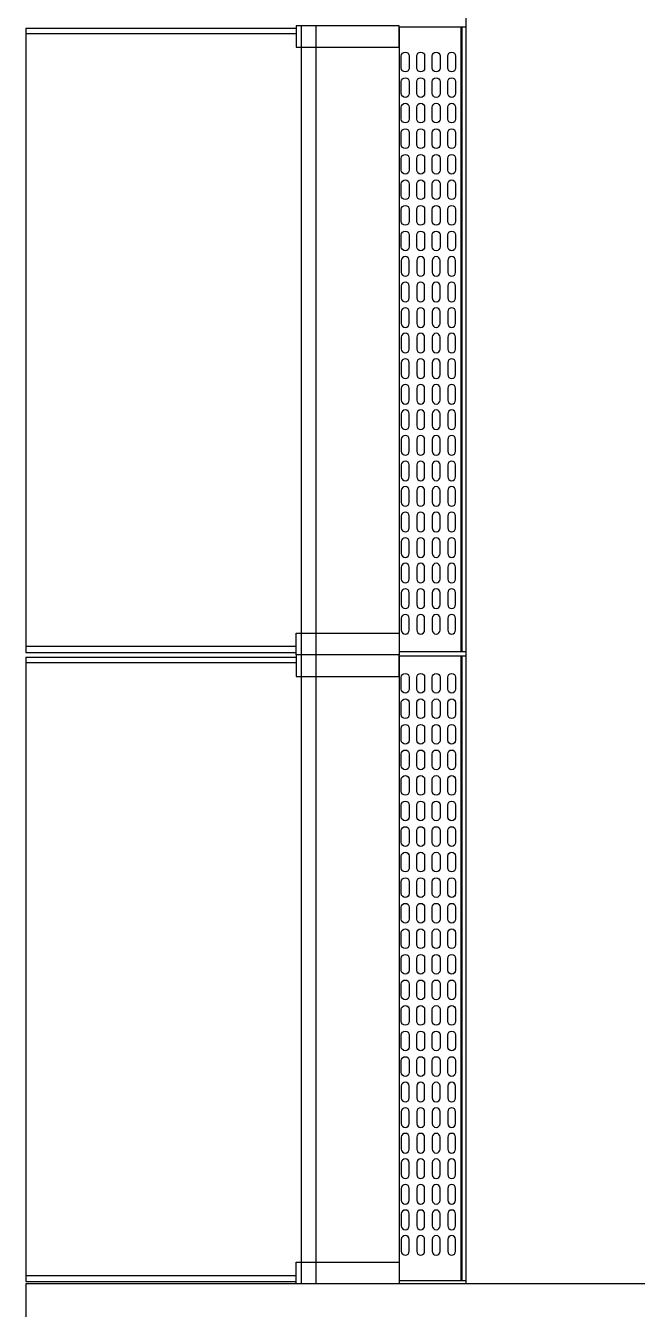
# Model space of a CAD drawing. Extents: x -284868 to 304789, y -137694 to 137894.
# Drawn here: x 122696 to 124252, y 13442 to 16707 of the extents above; entities that cross this region are included whole.
import ezdxf

# ---------------------------------------------------------------- set-up
doc = ezdxf.new("R2010")
doc.units = 0
doc.layers.get('0').update_dxf_attribs({"linetype": 'CONTINUOUS'})
for name, color, linetype in [('0-建筑外轮廓', 8, 'CONTINUOUS'), ('0-窗', 11, 'CONTINUOUS'), ('F-地漏', 8, 'CONTINUOUS')]:
    doc.layers.add(name, color=color, linetype=linetype)

# ---------------------------------------------------------------- blocks, each defined once
blk = doc.blocks.new('A$C3B8026B3')
for p, q in [((949.5, 52095), (949.5, 50605)), ((949.5, 50495), (949.5, 49005))]:
    blk.add_line(p, q)
at = {"elevation": 0}
for points in [[(0, 52144), (688, 52144), (688, 52129.5), (0, 52129.5)], [(0, 50556), (688, 50556), (688, 50570.5), (0, 50570.5)], [(0, 50544), (688, 50544), (688, 50529.5), (0, 50529.5)], [(0, 48956), (688, 48956), (688, 48970.5), (0, 48970.5)]]:
    blk.add_lwpolyline(points, dxfattribs=at)
for points in [[(0, 52144), (0, 50556)], [(700, 52150), (700, 50550)], [(737.5, 52150), (737.5, 50550)], [(0, 50544), (0, 48956)], [(700, 50550), (700, 48950)], [(737.5, 50550), (737.5, 48950)]]:
    blk.add_lwpolyline(points)
for points in [[(688, 52150), (688, 52095), (949.5, 52095), (949.5, 52150)], [(688, 50550), (688, 50605), (949.5, 50605), (949.5, 50550)], [(688, 50550), (688, 50495), (949.5, 50495), (949.5, 50550)], [(688, 48950), (688, 49005), (949.5, 49005), (949.5, 48950)]]:
    blk.add_lwpolyline(points, close=True)
blk = doc.blocks.new('A$C770634BF')
at = {"layer": '0-建筑外轮廓', "color": 42}
blk.add_lwpolyline([(750, -3950), (-1650, -3950), (-1650, -4150), (-950, -4150), (-950, -5250), (-1650, -5250), (-1650, -5450), (750, -5450)], close=True, dxfattribs=at)
blk = doc.blocks.new('A$C678165FB')
for p, q in [((-36642.5, 48906, 0), (-36642.6, 50494)), ((-36640.4, 48906, 0), (-36640.5, 50494)), ((-36642.5, 47306, 0), (-36642.5, 48894)), ((-36640.4, 47306, 0), (-36640.4, 48894))]:
    blk.add_line(p, q)
blk.add_lwpolyline([(-36801.8, 52098.6), (-36630.5, 52098.6), (-36630.5, 47300)])
for points in [[(-36630, 48906), (-36630.1, 50494), (-36800.6, 50494), (-36800.5, 48906)], [(-36630, 47306), (-36630, 48894), (-36800.5, 48894), (-36800.5, 47306)]]:
    blk.add_lwpolyline(points, close=True)
for points in [[(-36775, 50420), (-36775, 50390, -1), (-36795, 50390), (-36795, 50420, -0.999999)], [(-36735.6, 50420), (-36735.6, 50390, -1), (-36755.6, 50390), (-36755.6, 50420, -0.999999)], [(-36696.3, 50420), (-36696.3, 50390, -1), (-36716.3, 50390), (-36716.3, 50420, -0.999999)], [(-36656.9, 50420), (-36656.9, 50390, -1), (-36676.9, 50390), (-36676.9, 50420, -0.999999)], [(-36775, 50355), (-36775, 50325, -1), (-36795, 50325), (-36795, 50355, -0.999999)], [(-36735.6, 50355), (-36735.6, 50325, -1), (-36755.6, 50325), (-36755.6, 50355, -0.999999)], [(-36696.3, 50355), (-36696.3, 50325, -1), (-36716.3, 50325), (-36716.3, 50355, -0.999999)], [(-36656.9, 50355), (-36656.9, 50325, -1), (-36676.9, 50325), (-36676.9, 50355, -0.999999)], [(-36775, 50290), (-36775, 50260, -1), (-36795, 50260), (-36795, 50290, -0.999999)], [(-36735.6, 50290), (-36735.6, 50260, -1), (-36755.6, 50260), (-36755.6, 50290, -0.999999)], [(-36696.3, 50290), (-36696.3, 50260, -1), (-36716.3, 50260), (-36716.3, 50290, -0.999999)], [(-36656.9, 50290), (-36656.9, 50260, -1), (-36676.9, 50260), (-36676.9, 50290, -0.999999)], [(-36775, 50225), (-36775, 50195, -1), (-36795, 50195), (-36795, 50225, -0.999999)], [(-36735.6, 50225), (-36735.6, 50195, -1), (-36755.6, 50195), (-36755.6, 50225, -0.999999)], [(-36696.3, 50225), (-36696.3, 50195, -1), (-36716.3, 50195), (-36716.3, 50225, -0.999999)], [(-36656.9, 50225), (-36656.9, 50195, -1), (-36676.9, 50195), (-36676.9, 50225, -0.999999)], [(-36775, 50160), (-36775, 50130, -1), (-36795, 50130), (-36795, 50160, -0.999999)], [(-36735.6, 50160), (-36735.6, 50130, -1), (-36755.6, 50130), (-36755.6, 50160, -0.999999)], [(-36696.3, 50160), (-36696.3, 50130, -1), (-36716.3, 50130), (-36716.3, 50160, -0.999999)], [(-36656.9, 50160), (-36656.9, 50130, -1), (-36676.9, 50130), (-36676.9, 50160, -0.999999)], [(-36775, 50095), (-36775, 50065, -1), (-36795, 50065), (-36795, 50095, -0.999999)], [(-36735.6, 50095), (-36735.6, 50065, -1), (-36755.6, 50065), (-36755.6, 50095, -0.999999)], [(-36696.3, 50095), (-36696.3, 50065, -1), (-36716.3, 50065), (-36716.3, 50095, -0.999999)], [(-36656.9, 50095), (-36656.9, 50065, -1), (-36676.9, 50065), (-36676.9, 50095, -0.999999)], [(-36775, 50030), (-36775, 50000, -1), (-36795, 50000), (-36795, 50030, -0.999999)], [(-36735.6, 50030), (-36735.6, 50000, -1), (-36755.6, 50000), (-36755.6, 50030, -0.999999)], [(-36696.3, 50030), (-36696.3, 50000, -1), (-36716.3, 50000), (-36716.3, 50030, -0.999999)], [(-36656.9, 50030), (-36656.9, 50000, -1), (-36676.9, 50000), (-36676.9, 50030, -0.999999)], [(-36775, 49965), (-36775, 49935, -1), (-36795, 49935), (-36795, 49965, -0.999999)], [(-36735.6, 49965), (-36735.6, 49935, -1), (-36755.6, 49935), (-36755.6, 49965, -0.999999)], [(-36696.3, 49965), (-36696.3, 49935, -1), (-36716.3, 49935), (-36716.3, 49965, -0.999999)], [(-36656.9, 49965), (-36656.9, 49935, -1), (-36676.9, 49935), (-36676.9, 49965, -0.999999)], [(-36775, 49870), (-36775, 49900, 1), (-36795, 49900), (-36795, 49870, 0.999999)], [(-36735.6, 49870), (-36735.6, 49900, 1), (-36755.6, 49900), (-36755.6, 49870, 0.999999)], [(-36696.3, 49870), (-36696.3, 49900, 1), (-36716.3, 49900), (-36716.3, 49870, 0.999999)], [(-36656.9, 49870), (-36656.9, 49900, 1), (-36676.9, 49900), (-36676.9, 49870, 0.999999)], [(-36775, 49805), (-36775, 49835, 1), (-36795, 49835), (-36795, 49805, 0.999999)], [(-36735.6, 49805), (-36735.6, 49835, 1), (-36755.6, 49835), (-36755.6, 49805, 0.999999)], [(-36696.3, 49805), (-36696.3, 49835, 1), (-36716.3, 49835), (-36716.3, 49805, 0.999999)], [(-36656.9, 49805), (-36656.9, 49835, 1), (-36676.9, 49835), (-36676.9, 49805, 0.999999)], [(-36775, 49740), (-36775, 49770, 1), (-36795, 49770), (-36795, 49740, 0.999999)], [(-36735.6, 49740), (-36735.6, 49770, 1), (-36755.6, 49770), (-36755.6, 49740, 0.999999)], [(-36696.3, 49740), (-36696.3, 49770, 1), (-36716.3, 49770), (-36716.3, 49740, 0.999999)], [(-36656.9, 49740), (-36656.9, 49770, 1), (-36676.9, 49770), (-36676.9, 49740, 0.999999)], [(-36775, 49675), (-36775, 49705, 1), (-36795, 49705), (-36795, 49675, 0.999999)], [(-36735.6, 49675), (-36735.6, 49705, 1), (-36755.6, 49705), (-36755.6, 49675, 0.999999)], [(-36696.3, 49675), (-36696.3, 49705, 1), (-36716.3, 49705), (-36716.3, 49675, 0.999999)], [(-36656.9, 49675), (-36656.9, 49705, 1), (-36676.9, 49705), (-36676.9, 49675, 0.999999)], [(-36775, 49610), (-36775, 49640, 1), (-36795, 49640), (-36795, 49610, 0.999999)], [(-36735.6, 49610), (-36735.6, 49640, 1), (-36755.6, 49640), (-36755.6, 49610, 0.999999)], [(-36696.3, 49610), (-36696.3, 49640, 1), (-36716.3, 49640), (-36716.3, 49610, 0.999999)], [(-36656.9, 49610), (-36656.9, 49640, 1), (-36676.9, 49640), (-36676.9, 49610, 0.999999)], [(-36775, 49545), (-36775, 49575, 1), (-36795, 49575), (-36795, 49545, 0.999999)], [(-36735.6, 49545), (-36735.6, 49575, 1), (-36755.6, 49575), (-36755.6, 49545, 0.999999)], [(-36696.3, 49545), (-36696.3, 49575, 1), (-36716.3, 49575), (-36716.3, 49545, 0.999999)], [(-36656.9, 49545), (-36656.9, 49575, 1), (-36676.9, 49575), (-36676.9, 49545, 0.999999)], [(-36775, 49480), (-36775, 49510, 1), (-36795, 49510), (-36795, 49480, 0.999999)], [(-36735.6, 49480), (-36735.6, 49510, 1), (-36755.6, 49510), (-36755.6, 49480, 0.999999)], [(-36696.3, 49480), (-36696.3, 49510, 1), (-36716.3, 49510), (-36716.3, 49480, 0.999999)], [(-36656.9, 49480), (-36656.9, 49510, 1), (-36676.9, 49510), (-36676.9, 49480, 0.999999)], [(-36775, 49415), (-36775, 49445, 1), (-36795, 49445), (-36795, 49415, 0.999999)], [(-36735.6, 49415), (-36735.6, 49445, 1), (-36755.6, 49445), (-36755.6, 49415, 0.999999)], [(-36696.3, 49415), (-36696.3, 49445, 1), (-36716.3, 49445), (-36716.3, 49415, 0.999999)], [(-36656.9, 49415), (-36656.9, 49445, 1), (-36676.9, 49445), (-36676.9, 49415, 0.999999)], [(-36775, 49350), (-36775, 49380, 1), (-36795, 49380), (-36795, 49350, 0.999999)], [(-36735.6, 49350), (-36735.6, 49380, 1), (-36755.6, 49380), (-36755.6, 49350, 0.999999)], [(-36696.3, 49350), (-36696.3, 49380, 1), (-36716.3, 49380), (-36716.3, 49350, 0.999999)], [(-36656.9, 49350), (-36656.9, 49380, 1), (-36676.9, 49380), (-36676.9, 49350, 0.999999)], [(-36775, 49285), (-36775, 49315, 1), (-36795, 49315), (-36795, 49285, 0.999999)], [(-36735.6, 49285), (-36735.6, 49315, 1), (-36755.6, 49315), (-36755.6, 49285, 0.999999)], [(-36696.3, 49285), (-36696.3, 49315, 1), (-36716.3, 49315), (-36716.3, 49285, 0.999999)], [(-36656.9, 49285), (-36656.9, 49315, 1), (-36676.9, 49315), (-36676.9, 49285, 0.999999)], [(-36775, 49220), (-36775, 49250, 1), (-36795, 49250), (-36795, 49220, 0.999999)], [(-36735.6, 49220), (-36735.6, 49250, 1), (-36755.6, 49250), (-36755.6, 49220, 0.999999)], [(-36696.3, 49220), (-36696.3, 49250, 1), (-36716.3, 49250), (-36716.3, 49220, 0.999999)], [(-36656.9, 49220), (-36656.9, 49250, 1), (-36676.9, 49250), (-36676.9, 49220, 0.999999)], [(-36775, 49155), (-36775, 49185, 1), (-36795, 49185), (-36795, 49155, 0.999999)], [(-36735.6, 49155), (-36735.6, 49185, 1), (-36755.6, 49185), (-36755.6, 49155, 0.999999)], [(-36696.3, 49155), (-36696.3, 49185, 1), (-36716.3, 49185), (-36716.3, 49155, 0.999999)], [(-36656.9, 49155), (-36656.9, 49185, 1), (-36676.9, 49185), (-36676.9, 49155, 0.999999)], [(-36775, 49090), (-36775, 49120, 1), (-36795, 49120), (-36795, 49090, 0.999999)], [(-36735.6, 49090), (-36735.6, 49120, 1), (-36755.6, 49120), (-36755.6, 49090, 0.999999)], [(-36696.3, 49090), (-36696.3, 49120, 1), (-36716.3, 49120), (-36716.3, 49090, 0.999999)], [(-36656.9, 49090), (-36656.9, 49120, 1), (-36676.9, 49120), (-36676.9, 49090, 0.999999)], [(-36775, 49025), (-36775, 49055, 1), (-36795, 49055), (-36795, 49025, 0.999999)], [(-36735.6, 49025), (-36735.6, 49055, 1), (-36755.6, 49055), (-36755.6, 49025, 0.999999)], [(-36696.3, 49025), (-36696.3, 49055, 1), (-36716.3, 49055), (-36716.3, 49025, 0.999999)], [(-36656.9, 49025), (-36656.9, 49055, 1), (-36676.9, 49055), (-36676.9, 49025, 0.999999)], [(-36775, 48960), (-36775, 48990, 1), (-36795, 48990), (-36795, 48960, 0.999999)], [(-36735.6, 48960), (-36735.6, 48990, 1), (-36755.6, 48990), (-36755.6, 48960, 0.999999)], [(-36696.3, 48960), (-36696.3, 48990, 1), (-36716.3, 48990), (-36716.3, 48960, 0.999999)], [(-36656.9, 48960), (-36656.9, 48990, 1), (-36676.9, 48990), (-36676.9, 48960, 0.999999)], [(-36775, 48840), (-36775, 48810, -1), (-36795, 48810), (-36795, 48840, -0.999999)], [(-36735.6, 48840), (-36735.6, 48810, -1), (-36755.6, 48810), (-36755.6, 48840, -0.999999)], [(-36696.3, 48840), (-36696.3, 48810, -1), (-36716.3, 48810), (-36716.3, 48840, -0.999999)], [(-36656.9, 48840), (-36656.9, 48810, -1), (-36676.9, 48810), (-36676.9, 48840, -0.999999)], [(-36775, 48775), (-36775, 48745, -1), (-36795, 48745), (-36795, 48775, -0.999999)], [(-36735.6, 48775), (-36735.6, 48745, -1), (-36755.6, 48745), (-36755.6, 48775, -0.999999)], [(-36696.3, 48775), (-36696.3, 48745, -1), (-36716.3, 48745), (-36716.3, 48775, -0.999999)], [(-36656.9, 48775), (-36656.9, 48745, -1), (-36676.9, 48745), (-36676.9, 48775, -0.999999)], [(-36775, 48710), (-36775, 48680, -1), (-36795, 48680), (-36795, 48710, -0.999999)], [(-36735.6, 48710), (-36735.6, 48680, -1), (-36755.6, 48680), (-36755.6, 48710, -0.999999)], [(-36696.3, 48710), (-36696.3, 48680, -1), (-36716.3, 48680), (-36716.3, 48710, -0.999999)], [(-36656.9, 48710), (-36656.9, 48680, -1), (-36676.9, 48680), (-36676.9, 48710, -0.999999)], [(-36775, 48645), (-36775, 48615, -1), (-36795, 48615), (-36795, 48645, -0.999999)], [(-36735.6, 48645), (-36735.6, 48615, -1), (-36755.6, 48615), (-36755.6, 48645, -0.999999)], [(-36696.3, 48645), (-36696.3, 48615, -1), (-36716.3, 48615), (-36716.3, 48645, -0.999999)], [(-36656.9, 48645), (-36656.9, 48615, -1), (-36676.9, 48615), (-36676.9, 48645, -0.999999)], [(-36775, 48580), (-36775, 48550, -1), (-36795, 48550), (-36795, 48580, -0.999999)], [(-36735.6, 48580), (-36735.6, 48550, -1), (-36755.6, 48550), (-36755.6, 48580, -0.999999)], [(-36696.3, 48580), (-36696.3, 48550, -1), (-36716.3, 48550), (-36716.3, 48580, -0.999999)], [(-36656.9, 48580), (-36656.9, 48550, -1), (-36676.9, 48550), (-36676.9, 48580, -0.999999)], [(-36775, 48515), (-36775, 48485, -1), (-36795, 48485), (-36795, 48515, -0.999999)], [(-36735.6, 48515), (-36735.6, 48485, -1), (-36755.6, 48485), (-36755.6, 48515, -0.999999)], [(-36696.3, 48515), (-36696.3, 48485, -1), (-36716.3, 48485), (-36716.3, 48515, -0.999999)], [(-36656.9, 48515), (-36656.9, 48485, -1), (-36676.9, 48485), (-36676.9, 48515, -0.999999)], [(-36775, 48450), (-36775, 48420, -1), (-36795, 48420), (-36795, 48450, -0.999999)], [(-36735.6, 48450), (-36735.6, 48420, -1), (-36755.6, 48420), (-36755.6, 48450, -0.999999)], [(-36696.3, 48450), (-36696.3, 48420, -1), (-36716.3, 48420), (-36716.3, 48450, -0.999999)], [(-36656.9, 48450), (-36656.9, 48420, -1), (-36676.9, 48420), (-36676.9, 48450, -0.999999)], [(-36775, 48385), (-36775, 48355, -1), (-36795, 48355), (-36795, 48385, -0.999999)], [(-36735.6, 48385), (-36735.6, 48355, -1), (-36755.6, 48355), (-36755.6, 48385, -0.999999)], [(-36696.3, 48385), (-36696.3, 48355, -1), (-36716.3, 48355), (-36716.3, 48385, -0.999999)], [(-36656.9, 48385), (-36656.9, 48355, -1), (-36676.9, 48355), (-36676.9, 48385, -0.999999)], [(-36775, 48320), (-36775, 48290, -1), (-36795, 48290), (-36795, 48320, -0.999999)], [(-36735.6, 48320), (-36735.6, 48290, -1), (-36755.6, 48290), (-36755.6, 48320, -0.999999)], [(-36696.3, 48320), (-36696.3, 48290, -1), (-36716.3, 48290), (-36716.3, 48320, -0.999999)], [(-36656.9, 48320), (-36656.9, 48290, -1), (-36676.9, 48290), (-36676.9, 48320, -0.999999)], [(-36775, 48255), (-36775, 48225, -1), (-36795, 48225), (-36795, 48255, -0.999999)], [(-36735.6, 48255), (-36735.6, 48225, -1), (-36755.6, 48225), (-36755.6, 48255, -0.999999)], [(-36696.3, 48255), (-36696.3, 48225, -1), (-36716.3, 48225), (-36716.3, 48255, -0.999999)], [(-36656.9, 48255), (-36656.9, 48225, -1), (-36676.9, 48225), (-36676.9, 48255, -0.999999)], [(-36775, 48190), (-36775, 48160, -1), (-36795, 48160), (-36795, 48190, -0.999999)], [(-36735.6, 48190), (-36735.6, 48160, -1), (-36755.6, 48160), (-36755.6, 48190, -0.999999)], [(-36696.3, 48190), (-36696.3, 48160, -1), (-36716.3, 48160), (-36716.3, 48190, -0.999999)], [(-36656.9, 48190), (-36656.9, 48160, -1), (-36676.9, 48160), (-36676.9, 48190, -0.999999)], [(-36775, 48125), (-36775, 48095, -1), (-36795, 48095), (-36795, 48125, -0.999999)], [(-36735.6, 48125), (-36735.6, 48095, -1), (-36755.6, 48095), (-36755.6, 48125, -0.999999)], [(-36696.3, 48125), (-36696.3, 48095, -1), (-36716.3, 48095), (-36716.3, 48125, -0.999999)], [(-36656.9, 48125), (-36656.9, 48095, -1), (-36676.9, 48095), (-36676.9, 48125, -0.999999)], [(-36775, 48060), (-36775, 48030, -1), (-36795, 48030), (-36795, 48060, -0.999999)], [(-36735.6, 48060), (-36735.6, 48030, -1), (-36755.6, 48030), (-36755.6, 48060, -0.999999)], [(-36696.3, 48060), (-36696.3, 48030, -1), (-36716.3, 48030), (-36716.3, 48060, -0.999999)], [(-36656.9, 48060), (-36656.9, 48030, -1), (-36676.9, 48030), (-36676.9, 48060, -0.999999)], [(-36775, 47995), (-36775, 47965, -1), (-36795, 47965), (-36795, 47995, -0.999999)], [(-36735.6, 47995), (-36735.6, 47965, -1), (-36755.6, 47965), (-36755.6, 47995, -0.999999)], [(-36696.3, 47995), (-36696.3, 47965, -1), (-36716.3, 47965), (-36716.3, 47995, -0.999999)], [(-36656.9, 47995), (-36656.9, 47965, -1), (-36676.9, 47965), (-36676.9, 47995, -0.999999)], [(-36775, 47930), (-36775, 47900, -1), (-36795, 47900), (-36795, 47930, -0.999999)], [(-36735.6, 47930), (-36735.6, 47900, -1), (-36755.6, 47900), (-36755.6, 47930, -0.999999)], [(-36696.3, 47930), (-36696.3, 47900, -1), (-36716.3, 47900), (-36716.3, 47930, -0.999999)], [(-36656.9, 47930), (-36656.9, 47900, -1), (-36676.9, 47900), (-36676.9, 47930, -0.999999)], [(-36775, 47865), (-36775, 47835, -1), (-36795, 47835), (-36795, 47865, -0.999999)], [(-36735.6, 47865), (-36735.6, 47835, -1), (-36755.6, 47835), (-36755.6, 47865, -0.999999)], [(-36696.3, 47865), (-36696.3, 47835, -1), (-36716.3, 47835), (-36716.3, 47865, -0.999999)], [(-36656.9, 47865), (-36656.9, 47835, -1), (-36676.9, 47835), (-36676.9, 47865, -0.999999)], [(-36775, 47770), (-36775, 47800, 1), (-36795, 47800), (-36795, 47770, 0.999999)], [(-36735.6, 47770), (-36735.6, 47800, 1), (-36755.6, 47800), (-36755.6, 47770, 0.999999)], [(-36696.3, 47770), (-36696.3, 47800, 1), (-36716.3, 47800), (-36716.3, 47770, 0.999999)], [(-36656.9, 47770), (-36656.9, 47800, 1), (-36676.9, 47800), (-36676.9, 47770, 0.999999)], [(-36775, 47705), (-36775, 47735, 1), (-36795, 47735), (-36795, 47705, 0.999999)], [(-36735.6, 47705), (-36735.6, 47735, 1), (-36755.6, 47735), (-36755.6, 47705, 0.999999)], [(-36696.3, 47705), (-36696.3, 47735, 1), (-36716.3, 47735), (-36716.3, 47705, 0.999999)], [(-36656.9, 47705), (-36656.9, 47735, 1), (-36676.9, 47735), (-36676.9, 47705, 0.999999)], [(-36775, 47640), (-36775, 47670, 1), (-36795, 47670), (-36795, 47640, 0.999999)], [(-36735.6, 47640), (-36735.6, 47670, 1), (-36755.6, 47670), (-36755.6, 47640, 0.999999)], [(-36696.3, 47640), (-36696.3, 47670, 1), (-36716.3, 47670), (-36716.3, 47640, 0.999999)], [(-36656.9, 47640), (-36656.9, 47670, 1), (-36676.9, 47670), (-36676.9, 47640, 0.999999)], [(-36775, 47575), (-36775, 47605, 1), (-36795, 47605), (-36795, 47575, 0.999999)], [(-36735.6, 47575), (-36735.6, 47605, 1), (-36755.6, 47605), (-36755.6, 47575, 0.999999)], [(-36696.3, 47575), (-36696.3, 47605, 1), (-36716.3, 47605), (-36716.3, 47575, 0.999999)], [(-36656.9, 47575), (-36656.9, 47605, 1), (-36676.9, 47605), (-36676.9, 47575, 0.999999)], [(-36775, 47510), (-36775, 47540, 1), (-36795, 47540), (-36795, 47510, 0.999999)], [(-36735.6, 47510), (-36735.6, 47540, 1), (-36755.6, 47540), (-36755.6, 47510, 0.999999)], [(-36696.3, 47510), (-36696.3, 47540, 1), (-36716.3, 47540), (-36716.3, 47510, 0.999999)], [(-36656.9, 47510), (-36656.9, 47540, 1), (-36676.9, 47540), (-36676.9, 47510, 0.999999)], [(-36775, 47445), (-36775, 47475, 1), (-36795, 47475), (-36795, 47445, 0.999999)], [(-36735.6, 47445), (-36735.6, 47475, 1), (-36755.6, 47475), (-36755.6, 47445, 0.999999)], [(-36696.3, 47445), (-36696.3, 47475, 1), (-36716.3, 47475), (-36716.3, 47445, 0.999999)], [(-36656.9, 47445), (-36656.9, 47475, 1), (-36676.9, 47475), (-36676.9, 47445, 0.999999)], [(-36775, 47380), (-36775, 47410, 1), (-36795, 47410), (-36795, 47380, 0.999999)], [(-36735.6, 47380), (-36735.6, 47410, 1), (-36755.6, 47410), (-36755.6, 47380, 0.999999)], [(-36696.3, 47380), (-36696.3, 47410, 1), (-36716.3, 47410), (-36716.3, 47380, 0.999999)], [(-36656.9, 47380), (-36656.9, 47410, 1), (-36676.9, 47410), (-36676.9, 47380, 0.999999)]]:
    blk.add_lwpolyline(points, format="xyb", close=True)

msp = doc.modelspace()

# ---------------------------------------------------------------- block references
at = {"color": 0}
msp.add_blockref('A$C770634BF', (124346.5, 17457.3), dxfattribs=at)
at = {"layer": '0-窗'}
msp.add_blockref('A$C3B8026B3', (122696.5, -35442.7), dxfattribs=at)
at = {"layer": 'F-地漏'}
msp.add_blockref('A$C678165FB', (160446.5, -33790.1), dxfattribs=at)

doc.saveas('drawing.dxf')
